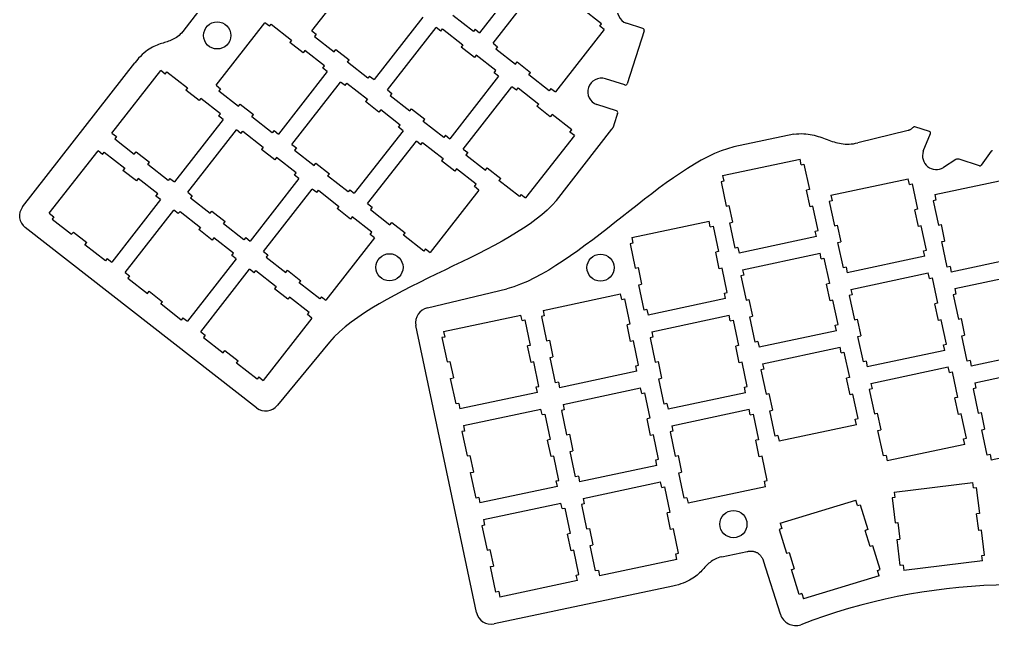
# Model space of a CAD drawing. Extents: x 2 to 293, y -206 to -3.
# Drawn here: x 1.6 to 173.6, y -206.4 to -99.2 of the extents above; entities that cross this region are included whole.
import ezdxf

# ---------------------------------------------------------------- set-up
doc = ezdxf.new("R2010")
doc.units = 0
doc.layers.add('BLACK', color=7, linetype='CONTINUOUS')

msp = doc.modelspace()

# ---------------------------------------------------------------- linework, layer by layer
at = {"layer": 'BLACK', "linetype": 'CONTINUOUS'}
for p, q in [((53.2453, -101.243), (61.8646, -90.2112)), ((91.5547, -90.5651), (82.9354, -101.597)), ((85.2995, -103.444), (93.9187, -92.4121)), ((33.2494, -97.7547), (30.4507, -101.39)), ((104.471, -100.022), (101.003, -97.3128)), ((72.8968, -98.8305), (64.2775, -109.863)), ((81.8396, -101.376), (78.2147, -98.5436)), ((30.4507, -101.39), (30.2314, -101.646)), ((36.3435, -110.88), (44.9628, -99.8477)), ((45.7508, -100.463), (44.9628, -99.8477)), ((45.7508, -100.463), (46.0586, -100.069)), ((46.0586, -100.069), (49.6834, -102.901)), ((53.2453, -101.243), (54.0334, -101.859)), ((66.6415, -111.71), (75.2608, -100.677)), ((76.0488, -101.293), (75.2608, -100.677)), ((76.0488, -101.293), (76.3566, -100.899)), ((76.3566, -100.899), (79.9815, -103.731)), ((82.1474, -100.982), (81.8396, -101.376)), ((82.1474, -100.982), (82.9354, -101.597)), ((104.951, -101.031), (96.3316, -112.064)), ((104.163, -100.416), (104.471, -100.022)), ((104.951, -101.031), (104.163, -100.416)), ((111.811, -100.847), (108.877, -99.9059)), ((112.026, -101.282), (109.012, -110.628)), ((27.6979, -103.183), (27.4522, -103.262)), ((27.9406, -103.102), (27.6979, -103.183)), ((28.1803, -103.015), (27.9406, -103.102)), ((28.4171, -102.92), (28.1803, -103.015)), ((28.6514, -102.816), (28.4171, -102.92)), ((28.8831, -102.701), (28.6514, -102.816)), ((29.1126, -102.571), (28.8831, -102.701)), ((29.34, -102.426), (29.1126, -102.571)), ((29.5653, -102.263), (29.34, -102.426)), ((29.7889, -102.08), (29.5653, -102.263)), ((30.0109, -101.875), (29.7889, -102.08)), ((30.2314, -101.646), (30.0109, -101.875)), ((49.6834, -102.901), (49.3756, -103.295)), ((54.0334, -101.859), (53.7255, -102.253)), ((53.7255, -102.253), (57.1928, -104.962)), ((23.8943, -104.931), (23.5868, -105.183)), ((24.1963, -104.706), (23.8943, -104.931)), ((24.4929, -104.504), (24.1963, -104.706)), ((24.7844, -104.324), (24.4929, -104.504)), ((25.0709, -104.164), (24.7844, -104.324)), ((25.3525, -104.021), (25.0709, -104.164)), ((25.6295, -103.894), (25.3525, -104.021)), ((25.902, -103.78), (25.6295, -103.894)), ((26.1702, -103.677), (25.902, -103.78)), ((26.4342, -103.584), (26.1702, -103.677)), ((26.6943, -103.498), (26.4342, -103.584)), ((26.9505, -103.417), (26.6943, -103.498)), ((27.2031, -103.339), (26.9505, -103.417)), ((27.4522, -103.262), (27.2031, -103.339)), ((51.7396, -105.142), (49.3756, -103.295)), ((52.0475, -104.748), (51.7396, -105.142)), ((55.5147, -107.457), (52.0475, -104.748)), ((57.1928, -104.962), (57.5006, -104.568)), ((57.5006, -104.568), (59.8646, -106.415)), ((79.9815, -103.731), (79.6737, -104.125)), ((82.0377, -105.972), (79.6737, -104.125)), ((85.2995, -103.444), (86.0875, -104.06)), ((86.0875, -104.06), (85.7796, -104.454)), ((85.7796, -104.454), (89.2469, -107.163)), ((22.2984, -106.49), (21.9609, -106.902)), ((22.6296, -106.114), (22.2984, -106.49)), ((22.9546, -105.772), (22.6296, -106.114)), ((23.2736, -105.462), (22.9546, -105.772)), ((23.5868, -105.183), (23.2736, -105.462)), ((59.5568, -106.809), (59.8646, -106.415)), ((82.3455, -105.578), (82.0377, -105.972)), ((85.8128, -108.287), (82.3455, -105.578)), ((2.1232, -132.371), (21.9609, -106.902)), ((17.9254, -119.333), (26.5447, -108.3)), ((27.3327, -108.916), (26.5447, -108.3)), ((55.2069, -107.851), (55.5147, -107.457)), ((55.9949, -108.467), (55.2069, -107.851)), ((63.1817, -109.641), (59.5568, -106.809)), ((85.5049, -108.681), (85.8128, -108.287)), ((89.2469, -107.163), (89.5547, -106.769)), ((89.5547, -106.769), (91.9188, -108.616)), ((27.3327, -108.916), (27.6405, -108.522)), ((27.6405, -108.522), (31.2653, -111.354)), ((55.9949, -108.467), (47.3756, -119.499)), ((63.4895, -109.247), (63.1817, -109.641)), ((63.4895, -109.247), (64.2775, -109.863)), ((86.2929, -109.297), (77.6737, -120.329)), ((86.2929, -109.297), (85.5049, -108.681)), ((91.6109, -109.01), (91.9188, -108.616)), ((95.2358, -111.842), (91.6109, -109.01)), ((108.579, -110.823), (105.162, -109.724)), ((31.2653, -111.354), (30.9575, -111.748)), ((33.3216, -113.595), (30.9575, -111.748)), ((36.3435, -110.88), (37.1315, -111.496)), ((37.1315, -111.496), (36.8237, -111.89)), ((49.7397, -121.346), (58.3589, -110.314)), ((59.1469, -110.93), (58.3589, -110.314)), ((59.1469, -110.93), (59.4548, -110.536)), ((59.4548, -110.536), (63.0796, -113.368)), ((66.6415, -111.71), (67.4295, -112.325)), ((80.0377, -122.176), (88.657, -111.144)), ((89.445, -111.759), (88.657, -111.144)), ((89.445, -111.759), (89.7528, -111.365)), ((89.7528, -111.365), (93.3777, -114.197)), ((95.5436, -111.448), (95.2358, -111.842)), ((95.5436, -111.448), (96.3316, -112.064)), ((33.6294, -113.201), (33.3216, -113.595)), ((37.0966, -115.91), (33.6294, -113.201)), ((36.8237, -111.89), (40.2909, -114.598)), ((63.0796, -113.368), (62.7718, -113.762)), ((67.4295, -112.325), (67.1217, -112.719)), ((67.1217, -112.719), (70.589, -115.428)), ((40.2909, -114.598), (40.5987, -114.204)), ((40.5987, -114.204), (42.9628, -116.051)), ((65.1358, -115.609), (62.7718, -113.762)), ((65.4437, -115.215), (65.1358, -115.609)), ((68.9109, -117.924), (65.4437, -115.215)), ((70.589, -115.428), (70.8968, -115.034)), ((70.8968, -115.034), (73.2608, -116.881)), ((93.3777, -114.197), (93.0698, -114.591)), ((95.4339, -116.438), (93.0698, -114.591)), ((107.113, -115.414), (103.66, -114.308)), ((37.5768, -116.92), (28.9575, -127.952)), ((36.7888, -116.304), (37.0966, -115.91)), ((37.5768, -116.92), (36.7888, -116.304)), ((42.655, -116.445), (42.9628, -116.051)), ((46.2798, -119.277), (42.655, -116.445)), ((72.953, -117.275), (73.2608, -116.881)), ((95.7417, -116.044), (95.4339, -116.438)), ((99.2089, -118.753), (95.7417, -116.044)), ((107.327, -115.849), (106.664, -117.904)), ((68.6031, -118.318), (68.9109, -117.924)), ((69.3911, -118.933), (68.6031, -118.318)), ((76.5778, -120.107), (72.953, -117.275)), ((96.4963, -131.225), (106.286, -118.655)), ((106.307, -118.627), (106.286, -118.655)), ((106.346, -118.577), (106.307, -118.627)), ((106.38, -118.532), (106.346, -118.577)), ((106.41, -118.492), (106.38, -118.532)), ((106.448, -118.437), (106.41, -118.492)), ((106.48, -118.385), (106.448, -118.437)), ((106.508, -118.334), (106.48, -118.385)), ((106.534, -118.279), (106.508, -118.334)), ((106.559, -118.216), (106.534, -118.279)), ((106.577, -118.168), (106.559, -118.216)), ((106.596, -118.114), (106.577, -118.168)), ((106.616, -118.053), (106.596, -118.114)), ((106.639, -117.983), (106.616, -118.053)), ((106.664, -117.904), (106.639, -117.983)), ((159.144, -118.698), (159.073, -118.737)), ((159.217, -118.655), (159.144, -118.698)), ((159.29, -118.605), (159.217, -118.655)), ((159.362, -118.55), (159.29, -118.605)), ((159.433, -118.488), (159.362, -118.55)), ((159.5, -118.42), (159.433, -118.488)), ((159.563, -118.345), (159.5, -118.42)), ((162.483, -119.083), (159.877, -118.229)), ((17.9254, -119.333), (18.7134, -119.948)), ((18.7134, -119.948), (18.4056, -120.342)), ((18.4056, -120.342), (21.8728, -123.051)), ((31.3216, -129.799), (39.9408, -118.767)), ((40.7289, -119.382), (39.9408, -118.767)), ((40.7289, -119.382), (41.0367, -118.988)), ((41.0367, -118.988), (44.6615, -121.82)), ((46.5876, -118.883), (46.2798, -119.277)), ((46.5876, -118.883), (47.3756, -119.499)), ((69.3911, -118.933), (60.7718, -129.965)), ((76.8857, -119.713), (76.5778, -120.107)), ((76.8857, -119.713), (77.6737, -120.329)), ((99.6891, -119.763), (91.0699, -130.795)), ((98.9011, -119.147), (99.2089, -118.753)), ((99.6891, -119.763), (98.9011, -119.147)), ((138.498, -119.522), (127.887, -121.789)), ((138.498, -119.522), (138.959, -119.471)), ((138.959, -119.471), (139.402, -119.443)), ((139.402, -119.443), (139.829, -119.435)), ((139.829, -119.435), (140.241, -119.446)), ((140.241, -119.446), (140.638, -119.473)), ((140.638, -119.473), (141.022, -119.517)), ((141.022, -119.517), (141.394, -119.574)), ((141.394, -119.574), (141.755, -119.644)), ((141.755, -119.644), (142.105, -119.725)), ((142.105, -119.725), (142.447, -119.815)), ((142.447, -119.815), (142.78, -119.914)), ((142.78, -119.914), (143.107, -120.018)), ((143.107, -120.018), (143.428, -120.127)), ((143.428, -120.127), (143.744, -120.24)), ((143.744, -120.24), (144.056, -120.354)), ((144.056, -120.354), (144.366, -120.468)), ((158.687, -118.881), (149.829, -121.049)), ((158.701, -118.877), (158.687, -118.881)), ((158.758, -118.862), (158.701, -118.877)), ((158.825, -118.841), (158.758, -118.862)), ((158.879, -118.821), (158.825, -118.841)), ((158.939, -118.798), (158.879, -118.821)), ((159.004, -118.77), (158.939, -118.798)), ((159.073, -118.737), (159.004, -118.77)), ((161.386, -122.56), (162.639, -119.424)), ((44.6615, -121.82), (44.3537, -122.214)), ((49.7397, -121.346), (50.5277, -121.962)), ((50.5277, -121.962), (50.2199, -122.356)), ((63.1359, -131.812), (71.7551, -120.78)), ((72.5431, -121.396), (71.7551, -120.78)), ((72.5431, -121.396), (72.851, -121.002)), ((72.851, -121.002), (76.4758, -123.834)), ((126.774, -122.093), (125.639, -122.486)), ((127.887, -121.789), (126.774, -122.093)), ((144.366, -120.468), (144.674, -120.581)), ((144.674, -120.581), (144.982, -120.691)), ((144.982, -120.691), (145.29, -120.796)), ((145.29, -120.796), (145.6, -120.895)), ((145.6, -120.895), (145.912, -120.987)), ((145.912, -120.987), (146.229, -121.07)), ((146.229, -121.07), (146.55, -121.141)), ((146.55, -121.141), (146.876, -121.201)), ((146.876, -121.201), (147.21, -121.246)), ((147.21, -121.246), (147.552, -121.277)), ((147.552, -121.277), (147.903, -121.29)), ((147.903, -121.29), (148.264, -121.285)), ((148.264, -121.285), (148.636, -121.26)), ((148.636, -121.26), (149.02, -121.213)), ((149.02, -121.213), (149.417, -121.143)), ((149.417, -121.143), (149.829, -121.049)), ((6.843, -133.517), (15.4622, -122.485)), ((16.2502, -123.1), (15.4622, -122.485)), ((16.2502, -123.1), (16.5581, -122.706)), ((16.5581, -122.706), (20.1829, -125.538)), ((21.8728, -123.051), (22.1807, -122.657)), ((22.1807, -122.657), (24.5447, -124.504)), ((46.7177, -124.061), (44.3537, -122.214)), ((47.0256, -123.667), (46.7177, -124.061)), ((50.4928, -126.376), (47.0256, -123.667)), ((50.2199, -122.356), (53.6871, -125.065)), ((76.4758, -123.834), (76.168, -124.228)), ((80.0377, -122.176), (80.8257, -122.791)), ((80.8257, -122.791), (80.5179, -123.186)), ((80.5179, -123.186), (83.9851, -125.894)), ((123.308, -123.518), (122.115, -124.145)), ((124.483, -122.963), (123.308, -123.518)), ((125.639, -122.486), (124.483, -122.963)), ((173.373, -122.548), (171.636, -125.014)), ((20.1829, -125.538), (19.8751, -125.932)), ((24.2369, -124.898), (24.5447, -124.504)), ((27.8617, -127.73), (24.2369, -124.898)), ((53.6871, -125.065), (53.9949, -124.671)), ((53.9949, -124.671), (56.359, -126.518)), ((78.532, -126.075), (76.168, -124.228)), ((83.9851, -125.894), (84.293, -125.5)), ((84.293, -125.5), (86.657, -127.347)), ((119.68, -125.591), (118.441, -126.398)), ((120.905, -124.838), (119.68, -125.591)), ((122.115, -124.145), (120.905, -124.838)), ((125.894, -126.854), (139.589, -123.943)), ((139.796, -124.921), (139.589, -123.943)), ((139.796, -124.921), (140.286, -124.817)), ((140.286, -124.817), (141.242, -129.317)), ((167.142, -124.025), (164.934, -125.407)), ((171.314, -125.12), (167.721, -123.958)), ((22.2391, -127.779), (19.8751, -125.932)), ((50.185, -126.77), (50.4928, -126.376)), ((50.973, -127.386), (50.185, -126.77)), ((56.0511, -126.912), (56.359, -126.518)), ((59.676, -129.744), (56.0511, -126.912)), ((78.8398, -125.681), (78.532, -126.075)), ((82.3071, -128.39), (78.8398, -125.681)), ((117.188, -127.254), (115.924, -128.153)), ((118.441, -126.398), (117.188, -127.254)), ((125.894, -126.854), (126.102, -127.832)), ((163.41, -130.202), (177.104, -127.291)), ((22.547, -127.385), (22.2391, -127.779)), ((26.0142, -130.094), (22.547, -127.385)), ((28.1695, -127.336), (27.8617, -127.73)), ((28.1695, -127.336), (28.9575, -127.952)), ((50.973, -127.386), (42.3537, -138.418)), ((81.9993, -128.784), (82.3071, -128.39)), ((82.7873, -129.399), (81.9993, -128.784)), ((86.3492, -127.741), (86.657, -127.347)), ((89.974, -130.573), (86.3492, -127.741)), ((115.924, -128.153), (114.649, -129.088)), ((126.102, -127.832), (125.613, -127.936)), ((125.613, -127.936), (126.528, -132.24)), ((145.037, -130.337), (158.731, -127.426)), ((158.939, -128.405), (158.731, -127.426)), ((158.939, -128.405), (159.428, -128.301)), ((159.428, -128.301), (160.384, -132.8)), ((25.7064, -130.488), (26.0142, -130.094)), ((26.4944, -131.104), (25.7064, -130.488)), ((31.3216, -129.799), (32.1096, -130.414)), ((32.1096, -130.414), (31.8018, -130.808)), ((44.7178, -140.265), (53.337, -129.233)), ((54.125, -129.849), (53.337, -129.233)), ((54.125, -129.849), (54.4329, -129.455)), ((54.4329, -129.455), (58.0577, -132.287)), ((59.9838, -129.35), (59.676, -129.744)), ((59.9838, -129.35), (60.7718, -129.965)), ((82.7873, -129.399), (74.168, -140.432)), ((90.2819, -130.179), (89.974, -130.573)), ((90.2819, -130.179), (91.0699, -130.795)), ((113.366, -130.055), (112.074, -131.046)), ((114.649, -129.088), (113.366, -130.055)), ((141.242, -129.317), (140.753, -129.421)), ((141.377, -132.355), (140.753, -129.421)), ((145.037, -130.337), (145.245, -131.315)), ((163.41, -130.202), (163.618, -131.18)), ((26.4944, -131.104), (17.8751, -142.136)), ((31.8018, -130.808), (35.269, -133.517)), ((58.0577, -132.287), (57.7499, -132.681)), ((63.1359, -131.812), (63.9239, -132.428)), ((63.9239, -132.428), (63.616, -132.822)), ((95.7352, -132.092), (94.884, -132.94)), ((96.4963, -131.225), (95.7352, -132.092)), ((110.776, -132.057), (109.473, -133.081)), ((112.074, -131.046), (110.776, -132.057)), ((126.528, -132.24), (127.017, -132.136)), ((127.017, -132.136), (127.641, -135.07)), ((141.866, -132.251), (141.377, -132.355)), ((142.78, -136.555), (141.866, -132.251)), ((145.245, -131.315), (144.756, -131.419)), ((144.756, -131.419), (145.67, -135.723)), ((163.618, -131.18), (163.129, -131.284)), ((163.129, -131.284), (164.044, -135.588)), ((6.843, -133.517), (7.631, -134.132)), ((7.631, -134.132), (7.3232, -134.526)), ((20.2392, -143.983), (28.8584, -132.951)), ((29.6464, -133.566), (28.8584, -132.951)), ((29.6464, -133.566), (29.9543, -133.172)), ((29.9543, -133.172), (33.5791, -136.004)), ((35.269, -133.517), (35.5768, -133.123)), ((35.5768, -133.123), (37.9409, -134.97)), ((60.1139, -134.528), (57.7499, -132.681)), ((60.4217, -134.134), (60.1139, -134.528)), ((63.889, -136.842), (60.4217, -134.134)), ((63.616, -132.822), (67.0833, -135.531)), ((93.9486, -133.769), (92.9348, -134.582)), ((94.884, -132.94), (93.9486, -133.769)), ((108.166, -134.112), (106.856, -135.145)), ((109.473, -133.081), (108.166, -134.112)), ((160.384, -132.8), (159.895, -132.904)), ((160.519, -135.838), (159.895, -132.904)), ((7.3232, -134.526), (10.7904, -137.235)), ((37.633, -135.364), (37.9409, -134.97)), ((41.2579, -138.196), (37.633, -135.364)), ((67.0833, -135.531), (67.3911, -135.137)), ((67.3911, -135.137), (69.7551, -136.984)), ((91.8485, -135.38), (90.6954, -136.163)), ((92.9348, -134.582), (91.8485, -135.38)), ((106.856, -135.145), (105.545, -136.175)), ((109.824, -137.822), (123.518, -134.911)), ((123.726, -135.889), (123.518, -134.911)), ((123.726, -135.889), (124.215, -135.785)), ((124.215, -135.785), (125.171, -140.285)), ((127.152, -135.174), (127.641, -135.07)), ((128.108, -139.674), (127.152, -135.174)), ((145.67, -135.723), (146.16, -135.619)), ((146.16, -135.619), (146.783, -138.554)), ((161.008, -135.735), (160.519, -135.838)), ((161.923, -140.038), (161.008, -135.735)), ((164.044, -135.588), (164.533, -135.484)), ((164.533, -135.484), (165.157, -138.419)), ((43.4888, -167.908), (2.5779, -136.055)), ((10.7904, -137.235), (11.0982, -136.841)), ((11.0982, -136.841), (13.4623, -138.688)), ((33.5791, -136.004), (33.2713, -136.398)), ((35.6353, -138.245), (33.2713, -136.398)), ((63.5812, -137.236), (63.889, -136.842)), ((64.3692, -137.852), (63.5812, -137.236)), ((69.4473, -137.378), (69.7551, -136.984)), ((73.0722, -140.21), (69.4473, -137.378)), ((89.4814, -136.934), (88.2123, -137.695)), ((90.6954, -136.163), (89.4814, -136.934)), ((104.233, -137.194), (102.923, -138.197)), ((105.545, -136.175), (104.233, -137.194)), ((142.499, -137.637), (128.805, -140.548)), ((142.291, -136.659), (142.78, -136.555)), ((142.499, -137.637), (142.291, -136.659)), ((13.1544, -139.082), (13.4623, -138.688)), ((16.7793, -141.914), (13.1544, -139.082)), ((35.9431, -137.851), (35.6353, -138.245)), ((39.4104, -140.56), (35.9431, -137.851)), ((41.5657, -137.802), (41.2579, -138.196)), ((41.5657, -137.802), (42.3537, -138.418)), ((64.3692, -137.852), (55.7499, -148.884)), ((85.5321, -139.187), (84.1327, -139.923)), ((86.8939, -138.445), (85.5321, -139.187)), ((88.2123, -137.695), (86.8939, -138.445)), ((101.615, -139.178), (100.311, -140.132)), ((102.923, -138.197), (101.615, -139.178)), ((110.032, -138.8), (109.543, -138.904)), ((109.543, -138.904), (110.458, -143.208)), ((109.824, -137.822), (110.032, -138.8)), ((146.294, -138.658), (146.783, -138.554)), ((147.251, -143.157), (146.294, -138.658)), ((164.668, -138.522), (165.157, -138.419)), ((165.624, -143.022), (164.668, -138.522)), ((39.1026, -140.954), (39.4104, -140.56)), ((39.8906, -141.57), (39.1026, -140.954)), ((44.7178, -140.265), (45.5058, -140.881)), ((45.5058, -140.881), (45.1979, -141.275)), ((73.38, -139.816), (73.0722, -140.21)), ((73.38, -139.816), (74.168, -140.432)), ((82.7015, -140.653), (81.2442, -141.379)), ((84.1327, -139.923), (82.7015, -140.653)), ((99.0119, -141.052), (97.7191, -141.933)), ((100.311, -140.132), (99.0119, -141.052)), ((125.171, -140.285), (124.682, -140.389)), ((125.306, -143.323), (124.682, -140.389)), ((128.597, -139.57), (128.108, -139.674)), ((128.597, -139.57), (128.805, -140.548)), ((129.429, -143.483), (143.123, -140.572)), ((143.331, -141.55), (143.123, -140.572)), ((161.434, -140.142), (161.923, -140.038)), ((161.642, -141.12), (161.434, -140.142)), ((180.015, -140.985), (166.321, -143.896)), ((17.0871, -141.52), (16.7793, -141.914)), ((17.0871, -141.52), (17.8751, -142.136)), ((39.8906, -141.57), (31.2713, -152.602)), ((45.1979, -141.275), (48.6652, -143.984)), ((79.7669, -142.103), (78.2752, -142.825)), ((81.2442, -141.379), (79.7669, -142.103)), ((96.4339, -142.769), (95.1576, -143.554)), ((97.7191, -141.933), (96.4339, -142.769)), ((143.331, -141.55), (143.82, -141.446)), ((143.82, -141.446), (144.776, -145.945)), ((161.642, -141.12), (147.948, -144.031)), ((20.2392, -143.983), (21.0272, -144.599)), ((33.6353, -154.449), (42.2546, -143.417)), ((43.0426, -144.033), (42.2546, -143.417)), ((43.0426, -144.033), (43.3504, -143.639)), ((43.3504, -143.639), (46.9753, -146.471)), ((48.6652, -143.984), (48.973, -143.59)), ((48.973, -143.59), (51.3371, -145.437)), ((75.2721, -144.272), (73.7723, -145)), ((76.775, -143.548), (75.2721, -144.272)), ((78.2752, -142.825), (76.775, -143.548)), ((93.8914, -144.282), (92.6366, -144.948)), ((95.1576, -143.554), (93.8914, -144.282)), ((110.458, -143.208), (110.947, -143.104)), ((110.947, -143.104), (111.57, -146.038)), ((125.795, -143.219), (125.306, -143.323)), ((126.71, -147.523), (125.795, -143.219)), ((129.637, -144.461), (129.148, -144.565)), ((129.429, -143.483), (129.637, -144.461)), ((147.74, -143.053), (147.251, -143.157)), ((147.74, -143.053), (147.948, -144.031)), ((148.571, -146.966), (162.265, -144.055)), ((162.473, -145.033), (162.265, -144.055)), ((166.113, -142.918), (165.624, -143.022)), ((166.113, -142.918), (166.321, -143.896)), ((166.945, -146.831), (180.639, -143.92)), ((21.0272, -144.599), (20.7193, -144.993)), ((20.7193, -144.993), (24.1866, -147.702)), ((51.0292, -145.831), (51.3371, -145.437)), ((54.6541, -148.663), (51.0292, -145.831)), ((72.2816, -145.732), (70.8056, -146.47)), ((73.7723, -145), (72.2816, -145.732)), ((90.1665, -146.067), (88.9537, -146.509)), ((91.3946, -145.544), (90.1665, -146.067)), ((92.6366, -144.948), (91.3946, -145.544)), ((111.081, -146.142), (111.57, -146.038)), ((112.038, -150.642), (111.081, -146.142)), ((129.148, -144.565), (130.063, -148.868)), ((144.776, -145.945), (144.287, -146.049)), ((144.911, -148.984), (144.287, -146.049)), ((162.473, -145.033), (162.962, -144.929)), ((162.962, -144.929), (163.919, -149.429)), ((24.1866, -147.702), (24.4944, -147.308)), ((24.4944, -147.308), (26.8584, -149.154)), ((46.9753, -146.471), (46.6675, -146.865)), ((49.0315, -148.712), (46.6675, -146.865)), ((67.9212, -147.969), (66.5245, -148.733)), ((69.3502, -147.215), (67.9212, -147.969)), ((70.8056, -146.47), (69.3502, -147.215)), ((73.7032, -150.238), (87.7574, -146.865)), ((88.9537, -146.509), (87.7574, -146.865)), ((94.1527, -150.671), (107.847, -147.76)), ((108.055, -148.738), (107.847, -147.76)), ((126.221, -147.627), (126.71, -147.523)), ((126.429, -148.605), (126.221, -147.627)), ((148.779, -147.944), (148.29, -148.048)), ((148.571, -146.966), (148.779, -147.944)), ((167.153, -147.809), (166.664, -147.913)), ((166.664, -147.913), (167.578, -152.217)), ((166.945, -146.831), (167.153, -147.809)), ((26.5506, -149.548), (26.8584, -149.154)), ((30.1755, -152.381), (26.5506, -149.548)), ((49.3393, -148.318), (49.0315, -148.712)), ((52.8066, -151.027), (49.3393, -148.318)), ((54.9619, -148.269), (54.6541, -148.663)), ((54.9619, -148.269), (55.7499, -148.884)), ((65.1659, -149.509), (63.8512, -150.297)), ((66.5245, -148.733), (65.1659, -149.509)), ((108.055, -148.738), (108.544, -148.634)), ((108.544, -148.634), (109.5, -153.133)), ((126.429, -148.605), (112.735, -151.516)), ((130.063, -148.868), (130.552, -148.765)), ((130.552, -148.765), (131.175, -151.699)), ((145.4, -148.88), (144.911, -148.984)), ((146.315, -153.184), (145.4, -148.88)), ((148.29, -148.048), (149.205, -152.352)), ((163.919, -149.429), (163.43, -149.533)), ((164.053, -152.467), (163.43, -149.533)), ((52.4987, -151.421), (52.8066, -151.027)), ((62.5862, -151.101), (61.3768, -151.919)), ((63.8512, -150.297), (62.5862, -151.101)), ((94.1527, -150.671), (94.3606, -151.649)), ((112.527, -150.538), (112.038, -150.642)), ((112.527, -150.538), (112.735, -151.516)), ((30.4833, -151.987), (30.1755, -152.381)), ((30.4833, -151.987), (31.2713, -152.602)), ((53.2868, -152.036), (44.6675, -163.068)), ((53.2868, -152.036), (52.4987, -151.421)), ((60.2287, -152.756), (59.1479, -153.61)), ((61.3768, -151.919), (60.2287, -152.756)), ((76.5444, -154.407), (90.2385, -151.496)), ((90.4464, -152.474), (90.2385, -151.496)), ((90.4464, -152.474), (90.9354, -152.37)), ((90.9354, -152.37), (91.8918, -156.87)), ((94.3606, -151.649), (93.8715, -151.753)), ((93.8715, -151.753), (94.7863, -156.057)), ((113.358, -154.45), (127.052, -151.54)), ((127.26, -152.518), (127.052, -151.54)), ((127.26, -152.518), (127.749, -152.414)), ((127.749, -152.414), (128.706, -156.913)), ((130.686, -151.803), (131.175, -151.699)), ((131.643, -156.302), (130.686, -151.803)), ((149.205, -152.352), (149.694, -152.248)), ((149.694, -152.248), (150.318, -155.182)), ((164.543, -152.363), (164.053, -152.467)), ((165.457, -156.667), (164.543, -152.363)), ((167.578, -152.217), (168.068, -152.113)), ((168.068, -152.113), (168.691, -155.047)), ((33.6353, -154.449), (34.4234, -155.065)), ((58.14, -154.485), (57.211, -155.381)), ((59.1479, -153.61), (58.14, -154.485)), ((82.3741, -204.085), (71.6792, -153.351)), ((76.5444, -154.407), (76.7523, -155.385)), ((109.5, -153.133), (109.011, -153.237)), ((109.635, -156.172), (109.011, -153.237)), ((113.358, -154.45), (113.566, -155.429)), ((146.034, -154.266), (132.34, -157.177)), ((145.826, -153.288), (146.315, -153.184)), ((146.034, -154.266), (145.826, -153.288)), ((34.4234, -155.065), (34.1155, -155.459)), ((34.1155, -155.459), (37.5828, -158.168)), ((56.3667, -156.301), (47.1737, -167.454)), ((57.211, -155.381), (56.3667, -156.301)), ((76.7523, -155.385), (76.2632, -155.489)), ((76.2632, -155.489), (77.178, -159.793)), ((94.7863, -156.057), (95.2754, -155.953)), ((95.2754, -155.953), (95.8992, -158.887)), ((110.124, -156.068), (109.635, -156.172)), ((111.039, -160.372), (110.124, -156.068)), ((113.566, -155.429), (113.077, -155.533)), ((113.077, -155.533), (113.992, -159.836)), ((132.132, -156.198), (131.643, -156.302)), ((132.132, -156.198), (132.34, -157.177)), ((149.829, -155.286), (150.318, -155.182)), ((150.785, -159.786), (149.829, -155.286)), ((168.202, -155.151), (168.691, -155.047)), ((169.159, -159.65), (168.202, -155.151)), ((37.5828, -158.168), (37.8906, -157.774)), ((37.8906, -157.774), (40.2546, -159.621)), ((91.8918, -156.87), (91.4028, -156.973)), ((92.0265, -159.908), (91.4028, -156.973)), ((128.706, -156.913), (128.217, -157.017)), ((128.84, -159.952), (128.217, -157.017)), ((132.963, -160.111), (146.658, -157.2)), ((146.865, -158.178), (146.658, -157.2)), ((146.865, -158.178), (147.355, -158.074)), ((147.355, -158.074), (148.311, -162.574)), ((165.176, -157.749), (151.482, -160.66)), ((164.968, -156.771), (165.457, -156.667)), ((165.176, -157.749), (164.968, -156.771)), ((183.55, -157.614), (169.856, -160.525)), ((39.9468, -160.015), (40.2546, -159.621)), ((77.178, -159.793), (77.6671, -159.689)), ((77.6671, -159.689), (78.2909, -162.623)), ((92.5156, -159.804), (92.0265, -159.908)), ((93.4304, -164.108), (92.5156, -159.804)), ((95.4101, -158.991), (95.8992, -158.887)), ((96.3665, -163.49), (95.4101, -158.991)), ((113.992, -159.836), (114.481, -159.732)), ((114.481, -159.732), (115.105, -162.667)), ((129.33, -159.848), (128.84, -159.952)), ((130.244, -164.152), (129.33, -159.848)), ((151.274, -159.682), (150.785, -159.786)), ((151.274, -159.682), (151.482, -160.66)), ((169.648, -159.546), (169.159, -159.65)), ((169.648, -159.546), (169.856, -160.525)), ((43.5716, -162.847), (39.9468, -160.015)), ((110.758, -161.454), (97.0635, -164.365)), ((110.55, -160.476), (111.039, -160.372)), ((110.758, -161.454), (110.55, -160.476)), ((133.171, -161.089), (132.682, -161.193)), ((132.682, -161.193), (133.597, -165.497)), ((132.963, -160.111), (133.171, -161.089)), ((152.106, -163.594), (165.8, -160.683)), ((166.008, -161.662), (165.8, -160.683)), ((166.008, -161.662), (166.497, -161.558)), ((166.497, -161.558), (167.453, -166.057)), ((170.479, -163.459), (184.173, -160.548)), ((43.8795, -162.453), (43.5716, -162.847)), ((43.8795, -162.453), (44.6675, -163.068)), ((77.8018, -162.727), (78.2909, -162.623)), ((78.7582, -167.227), (77.8018, -162.727)), ((96.8556, -163.387), (96.3665, -163.49)), ((96.8556, -163.387), (97.0635, -164.365)), ((114.616, -162.771), (115.105, -162.667)), ((115.572, -167.27), (114.616, -162.771)), ((148.311, -162.574), (147.822, -162.678)), ((148.446, -165.612), (147.822, -162.678)), ((92.9413, -164.212), (93.4304, -164.108)), ((93.1492, -165.19), (92.9413, -164.212)), ((97.6872, -167.299), (111.381, -164.388)), ((111.589, -165.366), (111.381, -164.388)), ((129.755, -164.256), (130.244, -164.152)), ((129.963, -165.234), (129.755, -164.256)), ((152.314, -164.572), (151.825, -164.676)), ((151.825, -164.676), (152.739, -168.98)), ((152.106, -163.594), (152.314, -164.572)), ((170.687, -164.437), (170.198, -164.541)), ((170.198, -164.541), (171.113, -168.845)), ((170.479, -163.459), (170.687, -164.437)), ((93.1492, -165.19), (79.4552, -168.101)), ((111.589, -165.366), (112.078, -165.263)), ((112.078, -165.263), (113.035, -169.762)), ((129.963, -165.234), (116.269, -168.144)), ((133.597, -165.497), (134.086, -165.393)), ((134.086, -165.393), (134.71, -168.327)), ((148.935, -165.508), (148.446, -165.612)), ((149.849, -169.812), (148.935, -165.508)), ((167.453, -166.057), (166.964, -166.161)), ((167.588, -169.095), (166.964, -166.161)), ((79.2472, -167.123), (78.7582, -167.227)), ((79.2472, -167.123), (79.4552, -168.101)), ((80.0789, -171.035), (93.773, -168.124)), ((93.9809, -169.103), (93.773, -168.124)), ((97.8951, -168.277), (97.406, -168.381)), ((97.406, -168.381), (98.3208, -172.685)), ((97.6872, -167.299), (97.8951, -168.277)), ((116.061, -167.166), (115.572, -167.27)), ((116.061, -167.166), (116.269, -168.144)), ((116.893, -171.079), (130.587, -168.168)), ((130.795, -169.146), (130.587, -168.168)), ((134.221, -168.431), (134.71, -168.327)), ((135.177, -172.931), (134.221, -168.431)), ((93.9809, -169.103), (94.4699, -168.999)), ((94.4699, -168.999), (95.4263, -173.498)), ((113.035, -169.762), (112.546, -169.866)), ((113.169, -172.8), (112.546, -169.866)), ((130.795, -169.146), (131.284, -169.042)), ((131.284, -169.042), (132.24, -173.542)), ((149.36, -169.916), (149.849, -169.812)), ((149.568, -170.894), (149.36, -169.916)), ((152.739, -168.98), (153.229, -168.876)), ((153.229, -168.876), (153.852, -171.811)), ((168.077, -168.992), (167.588, -169.095)), ((168.992, -173.295), (168.077, -168.992)), ((171.113, -168.845), (171.602, -168.741)), ((171.602, -168.741), (172.226, -171.676)), ((80.2868, -172.013), (79.7977, -172.117)), ((80.0789, -171.035), (80.2868, -172.013)), ((117.101, -172.057), (116.612, -172.161)), ((116.893, -171.079), (117.101, -172.057)), ((149.568, -170.894), (135.874, -173.805)), ((153.363, -171.915), (153.852, -171.811)), ((154.32, -176.414), (153.363, -171.915)), ((171.737, -171.779), (172.226, -171.676)), ((172.693, -176.279), (171.737, -171.779)), ((79.7977, -172.117), (80.7125, -176.421)), ((95.4263, -173.498), (94.9373, -173.602)), ((95.561, -176.536), (94.9373, -173.602)), ((98.3208, -172.685), (98.8099, -172.581)), ((98.8099, -172.581), (99.4337, -175.516)), ((113.658, -172.696), (113.169, -172.8)), ((114.573, -177), (113.658, -172.696)), ((116.612, -172.161), (117.527, -176.465)), ((132.24, -173.542), (131.751, -173.646)), ((132.375, -176.58), (131.751, -173.646)), ((135.666, -172.827), (135.177, -172.931)), ((135.666, -172.827), (135.874, -173.805)), ((168.503, -173.399), (168.992, -173.295)), ((168.711, -174.377), (168.503, -173.399)), ((168.711, -174.377), (155.017, -177.288)), ((187.084, -174.242), (173.39, -177.153)), ((80.7125, -176.421), (81.2016, -176.317)), ((81.2016, -176.317), (81.8254, -179.252)), ((96.0501, -176.432), (95.561, -176.536)), ((96.9649, -180.736), (96.0501, -176.432)), ((98.9446, -175.619), (99.4337, -175.516)), ((99.901, -180.119), (98.9446, -175.619)), ((114.084, -177.104), (114.573, -177)), ((114.292, -178.082), (114.084, -177.104)), ((117.527, -176.465), (118.016, -176.361)), ((118.016, -176.361), (118.639, -179.295)), ((132.864, -176.476), (132.375, -176.58)), ((133.779, -180.78), (132.864, -176.476)), ((154.809, -176.31), (154.32, -176.414)), ((154.809, -176.31), (155.017, -177.288)), ((173.182, -176.175), (172.693, -176.279)), ((173.182, -176.175), (173.39, -177.153)), ((114.292, -178.082), (100.598, -180.993)), ((81.3363, -179.356), (81.8254, -179.252)), ((82.2927, -183.855), (81.3363, -179.356)), ((100.39, -180.015), (99.901, -180.119)), ((100.39, -180.015), (100.598, -180.993)), ((118.15, -179.399), (118.639, -179.295)), ((119.107, -183.899), (118.15, -179.399)), ((96.6837, -181.818), (82.9897, -184.729)), ((96.4758, -180.84), (96.9649, -180.736)), ((96.6837, -181.818), (96.4758, -180.84)), ((101.222, -183.928), (114.916, -181.017)), ((115.124, -181.995), (114.916, -181.017)), ((115.124, -181.995), (115.613, -181.891)), ((115.613, -181.891), (116.569, -186.391)), ((133.498, -181.862), (119.804, -184.773)), ((133.29, -180.884), (133.779, -180.78)), ((133.498, -181.862), (133.29, -180.884)), ((156.231, -182.793), (170.127, -181.086)), ((170.249, -182.079), (170.127, -181.086)), ((170.249, -182.079), (170.745, -182.018)), ((170.745, -182.018), (171.306, -186.584)), ((82.7817, -183.751), (82.2927, -183.855)), ((82.7817, -183.751), (82.9897, -184.729)), ((101.222, -183.928), (101.43, -184.906)), ((119.596, -183.795), (119.107, -183.899)), ((119.596, -183.795), (119.804, -184.773)), ((156.353, -183.785), (155.857, -183.846)), ((155.857, -183.846), (156.393, -188.213)), ((156.231, -182.793), (156.353, -183.785)), ((83.6134, -187.664), (97.3075, -184.753)), ((97.5154, -185.731), (97.3075, -184.753)), ((97.5154, -185.731), (98.0044, -185.627)), ((98.0044, -185.627), (98.9608, -190.127)), ((101.43, -184.906), (100.941, -185.01)), ((100.941, -185.01), (101.855, -189.314)), ((136.082, -188.312), (149.47, -184.218)), ((149.763, -185.175), (149.47, -184.218)), ((149.763, -185.175), (150.241, -185.029)), ((150.241, -185.029), (151.586, -189.428)), ((116.569, -186.391), (116.08, -186.494)), ((116.704, -189.429), (116.08, -186.494)), ((171.306, -186.584), (170.809, -186.645)), ((171.175, -189.622), (170.809, -186.645)), ((83.8213, -188.642), (83.3322, -188.746)), ((83.3322, -188.746), (84.247, -193.05)), ((83.6134, -187.664), (83.8213, -188.642)), ((101.855, -189.314), (102.344, -189.21)), ((102.344, -189.21), (102.968, -192.144)), ((136.082, -188.312), (136.374, -189.268)), ((156.393, -188.213), (156.889, -188.152)), ((156.889, -188.152), (157.255, -191.13)), ((98.9608, -190.127), (98.4718, -190.231)), ((99.0955, -193.165), (98.4718, -190.231)), ((117.193, -189.325), (116.704, -189.429)), ((118.108, -193.629), (117.193, -189.325)), ((136.374, -189.268), (135.896, -189.414)), ((135.896, -189.414), (137.183, -193.622)), ((151.586, -189.428), (151.108, -189.574)), ((151.985, -192.443), (151.108, -189.574)), ((171.671, -189.561), (171.175, -189.622)), ((172.208, -193.929), (171.671, -189.561)), ((102.479, -192.248), (102.968, -192.144)), ((103.435, -196.747), (102.479, -192.248)), ((152.463, -192.296), (151.985, -192.443)), ((153.749, -196.504), (152.463, -192.296)), ((156.759, -191.191), (157.255, -191.13)), ((157.319, -195.757), (156.759, -191.191)), ((84.247, -193.05), (84.7361, -192.946)), ((84.7361, -192.946), (85.3598, -195.88)), ((99.5846, -193.061), (99.0955, -193.165)), ((100.499, -197.365), (99.5846, -193.061)), ((117.619, -193.733), (118.108, -193.629)), ((117.827, -194.711), (117.619, -193.733)), ((125.121, -194.412), (124.84, -194.521)), ((125.424, -194.314), (125.121, -194.412)), ((125.75, -194.229), (125.424, -194.314)), ((125.75, -194.229), (130.244, -193.307)), ((130.244, -193.307), (130.351, -193.286)), ((130.351, -193.286), (130.459, -193.269)), ((130.459, -193.269), (130.566, -193.255)), ((130.566, -193.255), (130.673, -193.244)), ((130.673, -193.244), (130.779, -193.238)), ((130.779, -193.238), (130.885, -193.236)), ((130.885, -193.236), (130.991, -193.238)), ((130.991, -193.238), (131.095, -193.244)), ((131.095, -193.244), (131.199, -193.254)), ((131.199, -193.254), (131.302, -193.269)), ((131.302, -193.269), (131.404, -193.289)), ((131.404, -193.289), (131.504, -193.313)), ((131.504, -193.313), (131.604, -193.342)), ((131.604, -193.342), (131.702, -193.376)), ((131.702, -193.376), (131.798, -193.415)), ((131.798, -193.415), (131.893, -193.459)), ((131.893, -193.459), (131.986, -193.508)), ((131.986, -193.508), (132.078, -193.563)), ((132.078, -193.563), (132.167, -193.623)), ((132.167, -193.623), (132.254, -193.689)), ((132.254, -193.689), (132.34, -193.761)), ((132.34, -193.761), (132.422, -193.839)), ((132.422, -193.839), (132.503, -193.922)), ((132.503, -193.922), (132.581, -194.012)), ((132.581, -194.012), (132.656, -194.108)), ((132.656, -194.108), (132.729, -194.21)), ((132.729, -194.21), (132.799, -194.319)), ((132.799, -194.319), (132.866, -194.434)), ((137.183, -193.622), (137.661, -193.476)), ((137.661, -193.476), (138.538, -196.345)), ((171.711, -193.99), (172.208, -193.929)), ((171.833, -194.982), (171.711, -193.99)), ((84.8708, -195.984), (85.3598, -195.88)), ((85.8272, -200.484), (84.8708, -195.984)), ((117.827, -194.711), (104.132, -197.622)), ((122.753, -196.104), (122.575, -196.294)), ((122.931, -195.917), (122.753, -196.104)), ((123.111, -195.735), (122.931, -195.917)), ((123.294, -195.558), (123.111, -195.735)), ((123.483, -195.386), (123.294, -195.558)), ((123.679, -195.221), (123.483, -195.386)), ((123.885, -195.063), (123.679, -195.221)), ((124.102, -194.914), (123.885, -195.063)), ((124.332, -194.773), (124.102, -194.914)), ((124.577, -194.642), (124.332, -194.773)), ((124.84, -194.521), (124.577, -194.642)), ((132.866, -194.434), (132.929, -194.556)), ((132.929, -194.556), (132.99, -194.685)), ((132.99, -194.685), (133.047, -194.821)), ((133.047, -194.821), (133.101, -194.964)), ((136.109, -204.382), (133.101, -194.964)), ((157.816, -195.696), (157.319, -195.757)), ((157.816, -195.696), (157.938, -196.688)), ((171.833, -194.982), (157.938, -196.688)), ((100.01, -197.469), (100.499, -197.365)), ((100.218, -198.447), (100.01, -197.469)), ((103.925, -196.644), (103.435, -196.747)), ((103.925, -196.644), (104.132, -197.622)), ((120.899, -197.849), (120.629, -198.036)), ((121.15, -197.658), (120.899, -197.849)), ((121.386, -197.465), (121.15, -197.658)), ((121.608, -197.27), (121.386, -197.465)), ((121.818, -197.074), (121.608, -197.27)), ((122.017, -196.877), (121.818, -197.074)), ((122.208, -196.681), (122.017, -196.877)), ((122.394, -196.487), (122.208, -196.681)), ((122.575, -196.294), (122.394, -196.487)), ((138.06, -196.491), (138.538, -196.345)), ((139.405, -200.89), (138.06, -196.491)), ((153.564, -197.607), (140.175, -201.7)), ((153.271, -196.65), (153.749, -196.504)), ((153.564, -197.607), (153.271, -196.65)), ((117.074, -199.443), (85.4867, -206.109)), ((100.218, -198.447), (86.5242, -201.358)), ((117.593, -199.321), (117.074, -199.443)), ((118.076, -199.188), (117.593, -199.321)), ((118.526, -199.046), (118.076, -199.188)), ((118.944, -198.895), (118.526, -199.046)), ((119.332, -198.736), (118.944, -198.895)), ((119.693, -198.57), (119.332, -198.736)), ((120.028, -198.397), (119.693, -198.57)), ((120.339, -198.219), (120.028, -198.397)), ((120.629, -198.036), (120.339, -198.219)), ((86.3162, -200.38), (85.8272, -200.484)), ((86.3162, -200.38), (86.5242, -201.358)), ((139.883, -200.744), (139.405, -200.89)), ((139.883, -200.744), (140.175, -201.7))]:
    msp.add_line(p, q, dxfattribs=at)
at = {"layer": 'BLACK'}
for centre in [(36.535, -102.069), (66.9849, -143.062), (104.311, -143.125), (127.807, -188.463)]:
    msp.add_circle(centre, 2.4, dxfattribs=at)
for centre, radius, start, end in [((109.685, -97.6325), 2.4119, -286.684, -109.584), ((111.704, -101.17), 0.3403, -19.2332, 71.6485), ((104.469, -112.034), 2.4119, -286.684, -109.584), ((108.692, -110.496), 0.3461, -109.132, -22.429), ((107.006, -115.737), 0.3403, -19.2331, 71.6484), ((159.797, -118.495), 0.2777, 73.1952, 147.157), ((162.422, -119.317), 0.241, -26.3575, 75.2987), ((163.654, -123.368), 2.4075, -199.616, -57.8789), ((173.549, -122.673), 0.2163, 69.4616, 144.818), ((167.497, -124.564), 0.6454, 69.7307, 123.431), ((171.408, -124.864), 0.2728, -110.178, -33.2821), ((4.1932, -133.986), 2.6255, -217.963, -127.967), ((74.2476, -152.807), 2.6255, -258.033, -168.037), ((45.1039, -165.838), 2.6255, -127.963, -37.9674), ((177.705, -304.888), 105.701, 72.6634, 111.049), ((84.9425, -203.54), 2.6255, -168.033, -78.0367), ((138.822, -203.558), 2.8353, -163.104, -71.09)]:
    msp.add_arc(centre, radius, start, end, dxfattribs=at)

doc.saveas('drawing.dxf')
